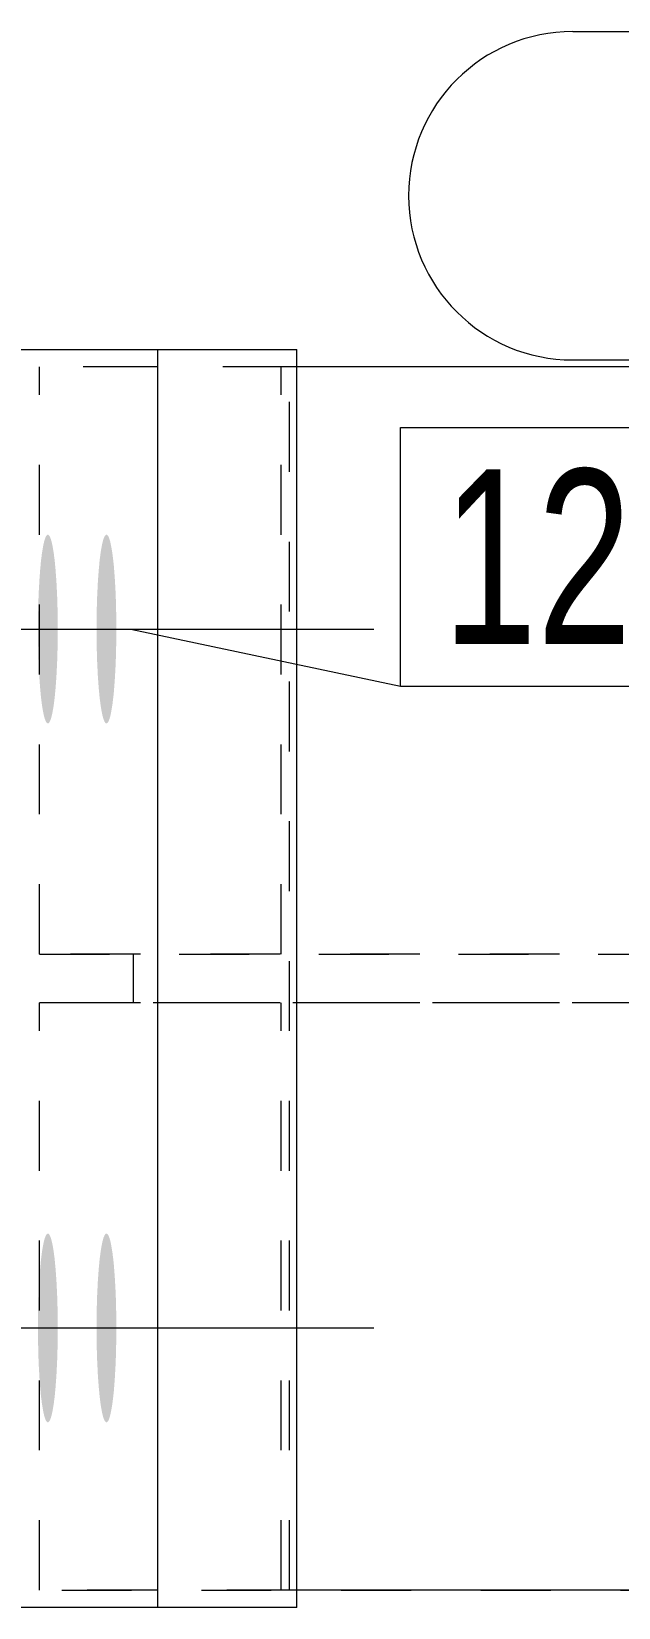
# Model space of a CAD drawing. Header units: millimetres. Extents: x 2 to 825, y 1 to 579.
# Drawn here: x 120.06 to 128.47, y 544.05 to 566.6 of the extents above; entities that cross this region are included whole.
import ezdxf

# ---------------------------------------------------------------- set-up
doc = ezdxf.new("R2010")
doc.units = ezdxf.units.MM
doc.linetypes.add('XKITLINE00', pattern=[0])
doc.linetypes.add('XKITLINE01', pattern=[4, 1, -1, 1, -1])
for name, color, linetype, lineweight in [('Bolt', 3, 'Continuous', 0), ('BoltMark', 7, 'Continuous', 0), ('Part', 2, 'Continuous', 0), ('PartMark', 7, 'Continuous', 0)]:
    doc.layers.add(name, color=color, linetype=linetype, lineweight=lineweight)
doc.styles.add('ARIAL_NARROW', font='ARIALN.TTF')

# ---------------------------------------------------------------- blocks, each defined once
blk = doc.blocks.new('*A75')
at = {"layer": 'Bolt'}
for points in [[(120.436, 558.017), (120.436, 557.984), (120.436, 557.951), (120.435, 557.918), (120.435, 557.885), (120.435, 557.852), (120.434, 557.819), (120.433, 557.787), (120.433, 557.754), (120.432, 557.722), (120.431, 557.69), (120.43, 557.658), (120.429, 557.627), (120.428, 557.595), (120.427, 557.564), (120.425, 557.533), (120.424, 557.503), (120.422, 557.473), (120.421, 557.443), (120.419, 557.414), (120.418, 557.385), (120.416, 557.356), (120.414, 557.328), (120.412, 557.3), (120.41, 557.273), (120.408, 557.246), (120.406, 557.219), (120.404, 557.194), (120.402, 557.168), (120.399, 557.143), (120.397, 557.119), (120.395, 557.095), (120.392, 557.072), (120.39, 557.05), (120.387, 557.028), (120.384, 557.006), (120.382, 556.986), (120.379, 556.966), (120.376, 556.946), (120.373, 556.928), (120.37, 556.909), (120.367, 556.892), (120.364, 556.875), (120.361, 556.859), (120.358, 556.844), (120.355, 556.83), (120.352, 556.816), (120.349, 556.803), (120.345, 556.79), (120.342, 556.779), (120.339, 556.768), (120.336, 556.758), (120.332, 556.749), (120.329, 556.74), (120.325, 556.733), (120.322, 556.726), (120.319, 556.72), (120.315, 556.715), (120.312, 556.71), (120.308, 556.707), (120.305, 556.704), (120.301, 556.702), (120.298, 556.7), (120.294, 556.7), (120.291, 556.7), (120.287, 556.702), (120.284, 556.704), (120.281, 556.707), (120.277, 556.71), (120.274, 556.715), (120.27, 556.72), (120.267, 556.726), (120.263, 556.733), (120.26, 556.74), (120.257, 556.749), (120.253, 556.758), (120.25, 556.768), (120.247, 556.779), (120.243, 556.79), (120.24, 556.803), (120.237, 556.816), (120.234, 556.83), (120.231, 556.844), (120.228, 556.859), (120.225, 556.875), (120.222, 556.892), (120.219, 556.909), (120.216, 556.928), (120.213, 556.946), (120.21, 556.966), (120.207, 556.986), (120.205, 557.006), (120.202, 557.028), (120.199, 557.05), (120.197, 557.072), (120.194, 557.095), (120.192, 557.119), (120.19, 557.143), (120.187, 557.168), (120.185, 557.194), (120.183, 557.219), (120.181, 557.246), (120.179, 557.273), (120.177, 557.3), (120.175, 557.328), (120.173, 557.356), (120.171, 557.385), (120.17, 557.414), (120.168, 557.443), (120.166, 557.473), (120.165, 557.503), (120.164, 557.533), (120.162, 557.564), (120.161, 557.595), (120.16, 557.627), (120.159, 557.658), (120.158, 557.69), (120.157, 557.722), (120.156, 557.754), (120.156, 557.787), (120.155, 557.819), (120.154, 557.852), (120.154, 557.885), (120.154, 557.918), (120.153, 557.951), (120.153, 557.984), (120.153, 558.017), (120.153, 558.05), (120.153, 558.083), (120.153, 558.116), (120.153, 558.149), (120.154, 558.182), (120.154, 558.215), (120.154, 558.248), (120.155, 558.281), (120.156, 558.313), (120.156, 558.346), (120.157, 558.378), (120.158, 558.41), (120.159, 558.442), (120.16, 558.473), (120.161, 558.505), (120.162, 558.536), (120.164, 558.567), (120.165, 558.597), (120.166, 558.627), (120.168, 558.657), (120.17, 558.686), (120.171, 558.715), (120.173, 558.744), (120.175, 558.772), (120.177, 558.8), (120.179, 558.827), (120.181, 558.854), (120.183, 558.881), (120.185, 558.906), (120.187, 558.932), (120.19, 558.957), (120.192, 558.981), (120.194, 559.005), (120.197, 559.028), (120.199, 559.05), (120.202, 559.072), (120.205, 559.094), (120.207, 559.114), (120.21, 559.134), (120.213, 559.154), (120.216, 559.172), (120.219, 559.191), (120.222, 559.208), (120.225, 559.225), (120.228, 559.241), (120.231, 559.256), (120.234, 559.27), (120.237, 559.284), (120.24, 559.297), (120.243, 559.31), (120.247, 559.321), (120.25, 559.332), (120.253, 559.342), (120.257, 559.351), (120.26, 559.36), (120.263, 559.367), (120.267, 559.374), (120.27, 559.38), (120.274, 559.385), (120.277, 559.39), (120.281, 559.393), (120.284, 559.396), (120.287, 559.398), (120.291, 559.4), (120.294, 559.4), (120.298, 559.4), (120.301, 559.398), (120.305, 559.396), (120.308, 559.393), (120.312, 559.39), (120.315, 559.385), (120.319, 559.38), (120.322, 559.374), (120.325, 559.367), (120.329, 559.36), (120.332, 559.351), (120.336, 559.342), (120.339, 559.332), (120.342, 559.321), (120.345, 559.31), (120.349, 559.297), (120.352, 559.284), (120.355, 559.27), (120.358, 559.256), (120.361, 559.241), (120.364, 559.225), (120.367, 559.208), (120.37, 559.191), (120.373, 559.172), (120.376, 559.154), (120.379, 559.134), (120.382, 559.114), (120.384, 559.094), (120.387, 559.072), (120.39, 559.05), (120.392, 559.028), (120.395, 559.005), (120.397, 558.981), (120.399, 558.957), (120.402, 558.932), (120.404, 558.906), (120.406, 558.881), (120.408, 558.854), (120.41, 558.827), (120.412, 558.8), (120.414, 558.772), (120.416, 558.744), (120.418, 558.715), (120.419, 558.686), (120.421, 558.657), (120.422, 558.627), (120.424, 558.597), (120.425, 558.567), (120.427, 558.536), (120.428, 558.505), (120.429, 558.473), (120.43, 558.442), (120.431, 558.41), (120.432, 558.378), (120.433, 558.346), (120.433, 558.313), (120.434, 558.281), (120.435, 558.248), (120.435, 558.215), (120.435, 558.182), (120.436, 558.149), (120.436, 558.116), (120.436, 558.083), (120.436, 558.05)], [(121.275, 558.017), (121.275, 557.984), (121.275, 557.951), (121.275, 557.918), (121.274, 557.885), (121.274, 557.852), (121.273, 557.819), (121.272, 557.787), (121.272, 557.754), (121.271, 557.722), (121.27, 557.69), (121.269, 557.658), (121.268, 557.627), (121.267, 557.595), (121.266, 557.564), (121.264, 557.533), (121.263, 557.503), (121.262, 557.473), (121.26, 557.443), (121.258, 557.414), (121.257, 557.385), (121.255, 557.356), (121.253, 557.328), (121.251, 557.3), (121.249, 557.273), (121.247, 557.246), (121.245, 557.219), (121.243, 557.194), (121.241, 557.168), (121.239, 557.143), (121.236, 557.119), (121.234, 557.095), (121.231, 557.072), (121.229, 557.05), (121.226, 557.028), (121.223, 557.006), (121.221, 556.986), (121.218, 556.966), (121.215, 556.946), (121.212, 556.928), (121.209, 556.909), (121.206, 556.892), (121.203, 556.875), (121.2, 556.859), (121.197, 556.844), (121.194, 556.83), (121.191, 556.816), (121.188, 556.803), (121.185, 556.79), (121.181, 556.779), (121.178, 556.768), (121.175, 556.758), (121.171, 556.749), (121.168, 556.74), (121.165, 556.733), (121.161, 556.726), (121.158, 556.72), (121.154, 556.715), (121.151, 556.71), (121.147, 556.707), (121.144, 556.704), (121.141, 556.702), (121.137, 556.7), (121.134, 556.7), (121.13, 556.7), (121.127, 556.702), (121.123, 556.704), (121.12, 556.707), (121.116, 556.71), (121.113, 556.715), (121.109, 556.72), (121.106, 556.726), (121.103, 556.733), (121.099, 556.74), (121.096, 556.749), (121.092, 556.758), (121.089, 556.768), (121.086, 556.779), (121.083, 556.79), (121.079, 556.803), (121.076, 556.816), (121.073, 556.83), (121.07, 556.844), (121.067, 556.859), (121.064, 556.875), (121.061, 556.892), (121.058, 556.909), (121.055, 556.928), (121.052, 556.946), (121.049, 556.966), (121.046, 556.986), (121.044, 557.006), (121.041, 557.028), (121.038, 557.05), (121.036, 557.072), (121.033, 557.095), (121.031, 557.119), (121.029, 557.143), (121.026, 557.168), (121.024, 557.194), (121.022, 557.219), (121.02, 557.246), (121.018, 557.273), (121.016, 557.3), (121.014, 557.328), (121.012, 557.356), (121.01, 557.385), (121.009, 557.414), (121.007, 557.443), (121.006, 557.473), (121.004, 557.503), (121.003, 557.533), (121.001, 557.564), (121, 557.595), (120.999, 557.627), (120.998, 557.658), (120.997, 557.69), (120.996, 557.722), (120.995, 557.754), (120.995, 557.787), (120.994, 557.819), (120.994, 557.852), (120.993, 557.885), (120.993, 557.918), (120.992, 557.951), (120.992, 557.984), (120.992, 558.017), (120.992, 558.05), (120.992, 558.083), (120.992, 558.116), (120.992, 558.149), (120.993, 558.182), (120.993, 558.215), (120.994, 558.248), (120.994, 558.281), (120.995, 558.313), (120.995, 558.346), (120.996, 558.378), (120.997, 558.41), (120.998, 558.442), (120.999, 558.473), (121, 558.505), (121.001, 558.536), (121.003, 558.567), (121.004, 558.597), (121.006, 558.627), (121.007, 558.657), (121.009, 558.686), (121.01, 558.715), (121.012, 558.744), (121.014, 558.772), (121.016, 558.8), (121.018, 558.827), (121.02, 558.854), (121.022, 558.881), (121.024, 558.906), (121.026, 558.932), (121.029, 558.957), (121.031, 558.981), (121.033, 559.005), (121.036, 559.028), (121.038, 559.05), (121.041, 559.072), (121.044, 559.094), (121.046, 559.114), (121.049, 559.134), (121.052, 559.154), (121.055, 559.172), (121.058, 559.191), (121.061, 559.208), (121.064, 559.225), (121.067, 559.241), (121.07, 559.256), (121.073, 559.27), (121.076, 559.284), (121.079, 559.297), (121.083, 559.31), (121.086, 559.321), (121.089, 559.332), (121.092, 559.342), (121.096, 559.351), (121.099, 559.36), (121.103, 559.367), (121.106, 559.374), (121.109, 559.38), (121.113, 559.385), (121.116, 559.39), (121.12, 559.393), (121.123, 559.396), (121.127, 559.398), (121.13, 559.4), (121.134, 559.4), (121.137, 559.4), (121.141, 559.398), (121.144, 559.396), (121.147, 559.393), (121.151, 559.39), (121.154, 559.385), (121.158, 559.38), (121.161, 559.374), (121.165, 559.367), (121.168, 559.36), (121.171, 559.351), (121.175, 559.342), (121.178, 559.332), (121.181, 559.321), (121.185, 559.31), (121.188, 559.297), (121.191, 559.284), (121.194, 559.27), (121.197, 559.256), (121.2, 559.241), (121.203, 559.225), (121.206, 559.208), (121.209, 559.191), (121.212, 559.172), (121.215, 559.154), (121.218, 559.134), (121.221, 559.114), (121.223, 559.094), (121.226, 559.072), (121.229, 559.05), (121.231, 559.028), (121.234, 559.005), (121.236, 558.981), (121.239, 558.957), (121.241, 558.932), (121.243, 558.906), (121.245, 558.881), (121.247, 558.854), (121.249, 558.827), (121.251, 558.8), (121.253, 558.772), (121.255, 558.744), (121.257, 558.715), (121.258, 558.686), (121.26, 558.657), (121.262, 558.627), (121.263, 558.597), (121.264, 558.567), (121.266, 558.536), (121.267, 558.505), (121.268, 558.473), (121.269, 558.442), (121.27, 558.41), (121.271, 558.378), (121.272, 558.346), (121.272, 558.313), (121.273, 558.281), (121.274, 558.248), (121.274, 558.215), (121.275, 558.182), (121.275, 558.149), (121.275, 558.116), (121.275, 558.083), (121.275, 558.05)], [(120.436, 548.017), (120.436, 547.984), (120.436, 547.951), (120.435, 547.918), (120.435, 547.885), (120.435, 547.852), (120.434, 547.819), (120.433, 547.787), (120.433, 547.754), (120.432, 547.722), (120.431, 547.69), (120.43, 547.658), (120.429, 547.627), (120.428, 547.595), (120.427, 547.564), (120.425, 547.533), (120.424, 547.503), (120.422, 547.473), (120.421, 547.443), (120.419, 547.414), (120.418, 547.385), (120.416, 547.356), (120.414, 547.328), (120.412, 547.3), (120.41, 547.273), (120.408, 547.246), (120.406, 547.219), (120.404, 547.194), (120.402, 547.168), (120.399, 547.143), (120.397, 547.119), (120.395, 547.095), (120.392, 547.072), (120.39, 547.05), (120.387, 547.028), (120.384, 547.006), (120.382, 546.986), (120.379, 546.966), (120.376, 546.946), (120.373, 546.928), (120.37, 546.909), (120.367, 546.892), (120.364, 546.875), (120.361, 546.859), (120.358, 546.844), (120.355, 546.83), (120.352, 546.816), (120.349, 546.803), (120.345, 546.79), (120.342, 546.779), (120.339, 546.768), (120.336, 546.758), (120.332, 546.749), (120.329, 546.74), (120.325, 546.733), (120.322, 546.726), (120.319, 546.72), (120.315, 546.715), (120.312, 546.71), (120.308, 546.707), (120.305, 546.704), (120.301, 546.702), (120.298, 546.7), (120.294, 546.7), (120.291, 546.7), (120.287, 546.702), (120.284, 546.704), (120.281, 546.707), (120.277, 546.71), (120.274, 546.715), (120.27, 546.72), (120.267, 546.726), (120.263, 546.733), (120.26, 546.74), (120.257, 546.749), (120.253, 546.758), (120.25, 546.768), (120.247, 546.779), (120.243, 546.79), (120.24, 546.803), (120.237, 546.816), (120.234, 546.83), (120.231, 546.844), (120.228, 546.859), (120.225, 546.875), (120.222, 546.892), (120.219, 546.909), (120.216, 546.928), (120.213, 546.946), (120.21, 546.966), (120.207, 546.986), (120.205, 547.006), (120.202, 547.028), (120.199, 547.05), (120.197, 547.072), (120.194, 547.095), (120.192, 547.119), (120.19, 547.143), (120.187, 547.168), (120.185, 547.194), (120.183, 547.219), (120.181, 547.246), (120.179, 547.273), (120.177, 547.3), (120.175, 547.328), (120.173, 547.356), (120.171, 547.385), (120.17, 547.414), (120.168, 547.443), (120.166, 547.473), (120.165, 547.503), (120.164, 547.533), (120.162, 547.564), (120.161, 547.595), (120.16, 547.627), (120.159, 547.658), (120.158, 547.69), (120.157, 547.722), (120.156, 547.754), (120.156, 547.787), (120.155, 547.819), (120.154, 547.852), (120.154, 547.885), (120.154, 547.918), (120.153, 547.951), (120.153, 547.984), (120.153, 548.017), (120.153, 548.05), (120.153, 548.083), (120.153, 548.116), (120.153, 548.149), (120.154, 548.182), (120.154, 548.215), (120.154, 548.248), (120.155, 548.281), (120.156, 548.313), (120.156, 548.346), (120.157, 548.378), (120.158, 548.41), (120.159, 548.442), (120.16, 548.473), (120.161, 548.505), (120.162, 548.536), (120.164, 548.567), (120.165, 548.597), (120.166, 548.627), (120.168, 548.657), (120.17, 548.686), (120.171, 548.715), (120.173, 548.744), (120.175, 548.772), (120.177, 548.8), (120.179, 548.827), (120.181, 548.854), (120.183, 548.881), (120.185, 548.906), (120.187, 548.932), (120.19, 548.957), (120.192, 548.981), (120.194, 549.005), (120.197, 549.028), (120.199, 549.05), (120.202, 549.072), (120.205, 549.094), (120.207, 549.114), (120.21, 549.134), (120.213, 549.154), (120.216, 549.172), (120.219, 549.191), (120.222, 549.208), (120.225, 549.225), (120.228, 549.241), (120.231, 549.256), (120.234, 549.27), (120.237, 549.284), (120.24, 549.297), (120.243, 549.31), (120.247, 549.321), (120.25, 549.332), (120.253, 549.342), (120.257, 549.351), (120.26, 549.36), (120.263, 549.367), (120.267, 549.374), (120.27, 549.38), (120.274, 549.385), (120.277, 549.39), (120.281, 549.393), (120.284, 549.396), (120.287, 549.398), (120.291, 549.4), (120.294, 549.4), (120.298, 549.4), (120.301, 549.398), (120.305, 549.396), (120.308, 549.393), (120.312, 549.39), (120.315, 549.385), (120.319, 549.38), (120.322, 549.374), (120.325, 549.367), (120.329, 549.36), (120.332, 549.351), (120.336, 549.342), (120.339, 549.332), (120.342, 549.321), (120.345, 549.31), (120.349, 549.297), (120.352, 549.284), (120.355, 549.27), (120.358, 549.256), (120.361, 549.241), (120.364, 549.225), (120.367, 549.208), (120.37, 549.191), (120.373, 549.172), (120.376, 549.154), (120.379, 549.134), (120.382, 549.114), (120.384, 549.094), (120.387, 549.072), (120.39, 549.05), (120.392, 549.028), (120.395, 549.005), (120.397, 548.981), (120.399, 548.957), (120.402, 548.932), (120.404, 548.906), (120.406, 548.881), (120.408, 548.854), (120.41, 548.827), (120.412, 548.8), (120.414, 548.772), (120.416, 548.744), (120.418, 548.715), (120.419, 548.686), (120.421, 548.657), (120.422, 548.627), (120.424, 548.597), (120.425, 548.567), (120.427, 548.536), (120.428, 548.505), (120.429, 548.473), (120.43, 548.442), (120.431, 548.41), (120.432, 548.378), (120.433, 548.346), (120.433, 548.313), (120.434, 548.281), (120.435, 548.248), (120.435, 548.215), (120.435, 548.182), (120.436, 548.149), (120.436, 548.116), (120.436, 548.083), (120.436, 548.05)], [(121.275, 548.017), (121.275, 547.984), (121.275, 547.951), (121.275, 547.918), (121.274, 547.885), (121.274, 547.852), (121.273, 547.819), (121.272, 547.787), (121.272, 547.754), (121.271, 547.722), (121.27, 547.69), (121.269, 547.658), (121.268, 547.627), (121.267, 547.595), (121.266, 547.564), (121.264, 547.533), (121.263, 547.503), (121.262, 547.473), (121.26, 547.443), (121.258, 547.414), (121.257, 547.385), (121.255, 547.356), (121.253, 547.328), (121.251, 547.3), (121.249, 547.273), (121.247, 547.246), (121.245, 547.219), (121.243, 547.194), (121.241, 547.168), (121.239, 547.143), (121.236, 547.119), (121.234, 547.095), (121.231, 547.072), (121.229, 547.05), (121.226, 547.028), (121.223, 547.006), (121.221, 546.986), (121.218, 546.966), (121.215, 546.946), (121.212, 546.928), (121.209, 546.909), (121.206, 546.892), (121.203, 546.875), (121.2, 546.859), (121.197, 546.844), (121.194, 546.83), (121.191, 546.816), (121.188, 546.803), (121.185, 546.79), (121.181, 546.779), (121.178, 546.768), (121.175, 546.758), (121.171, 546.749), (121.168, 546.74), (121.165, 546.733), (121.161, 546.726), (121.158, 546.72), (121.154, 546.715), (121.151, 546.71), (121.147, 546.707), (121.144, 546.704), (121.141, 546.702), (121.137, 546.7), (121.134, 546.7), (121.13, 546.7), (121.127, 546.702), (121.123, 546.704), (121.12, 546.707), (121.116, 546.71), (121.113, 546.715), (121.109, 546.72), (121.106, 546.726), (121.103, 546.733), (121.099, 546.74), (121.096, 546.749), (121.092, 546.758), (121.089, 546.768), (121.086, 546.779), (121.083, 546.79), (121.079, 546.803), (121.076, 546.816), (121.073, 546.83), (121.07, 546.844), (121.067, 546.859), (121.064, 546.875), (121.061, 546.892), (121.058, 546.909), (121.055, 546.928), (121.052, 546.946), (121.049, 546.966), (121.046, 546.986), (121.044, 547.006), (121.041, 547.028), (121.038, 547.05), (121.036, 547.072), (121.033, 547.095), (121.031, 547.119), (121.029, 547.143), (121.026, 547.168), (121.024, 547.194), (121.022, 547.219), (121.02, 547.246), (121.018, 547.273), (121.016, 547.3), (121.014, 547.328), (121.012, 547.356), (121.01, 547.385), (121.009, 547.414), (121.007, 547.443), (121.006, 547.473), (121.004, 547.503), (121.003, 547.533), (121.001, 547.564), (121, 547.595), (120.999, 547.627), (120.998, 547.658), (120.997, 547.69), (120.996, 547.722), (120.995, 547.754), (120.995, 547.787), (120.994, 547.819), (120.994, 547.852), (120.993, 547.885), (120.993, 547.918), (120.992, 547.951), (120.992, 547.984), (120.992, 548.017), (120.992, 548.05), (120.992, 548.083), (120.992, 548.116), (120.992, 548.149), (120.993, 548.182), (120.993, 548.215), (120.994, 548.248), (120.994, 548.281), (120.995, 548.313), (120.995, 548.346), (120.996, 548.378), (120.997, 548.41), (120.998, 548.442), (120.999, 548.473), (121, 548.505), (121.001, 548.536), (121.003, 548.567), (121.004, 548.597), (121.006, 548.627), (121.007, 548.657), (121.009, 548.686), (121.01, 548.715), (121.012, 548.744), (121.014, 548.772), (121.016, 548.8), (121.018, 548.827), (121.02, 548.854), (121.022, 548.881), (121.024, 548.906), (121.026, 548.932), (121.029, 548.957), (121.031, 548.981), (121.033, 549.005), (121.036, 549.028), (121.038, 549.05), (121.041, 549.072), (121.044, 549.094), (121.046, 549.114), (121.049, 549.134), (121.052, 549.154), (121.055, 549.172), (121.058, 549.191), (121.061, 549.208), (121.064, 549.225), (121.067, 549.241), (121.07, 549.256), (121.073, 549.27), (121.076, 549.284), (121.079, 549.297), (121.083, 549.31), (121.086, 549.321), (121.089, 549.332), (121.092, 549.342), (121.096, 549.351), (121.099, 549.36), (121.103, 549.367), (121.106, 549.374), (121.109, 549.38), (121.113, 549.385), (121.116, 549.39), (121.12, 549.393), (121.123, 549.396), (121.127, 549.398), (121.13, 549.4), (121.134, 549.4), (121.137, 549.4), (121.141, 549.398), (121.144, 549.396), (121.147, 549.393), (121.151, 549.39), (121.154, 549.385), (121.158, 549.38), (121.161, 549.374), (121.165, 549.367), (121.168, 549.36), (121.171, 549.351), (121.175, 549.342), (121.178, 549.332), (121.181, 549.321), (121.185, 549.31), (121.188, 549.297), (121.191, 549.284), (121.194, 549.27), (121.197, 549.256), (121.2, 549.241), (121.203, 549.225), (121.206, 549.208), (121.209, 549.191), (121.212, 549.172), (121.215, 549.154), (121.218, 549.134), (121.221, 549.114), (121.223, 549.094), (121.226, 549.072), (121.229, 549.05), (121.231, 549.028), (121.234, 549.005), (121.236, 548.981), (121.239, 548.957), (121.241, 548.932), (121.243, 548.906), (121.245, 548.881), (121.247, 548.854), (121.249, 548.827), (121.251, 548.8), (121.253, 548.772), (121.255, 548.744), (121.257, 548.715), (121.258, 548.686), (121.26, 548.657), (121.262, 548.627), (121.263, 548.597), (121.264, 548.567), (121.266, 548.536), (121.267, 548.505), (121.268, 548.473), (121.269, 548.442), (121.27, 548.41), (121.271, 548.378), (121.272, 548.346), (121.272, 548.313), (121.273, 548.281), (121.274, 548.248), (121.274, 548.215), (121.275, 548.182), (121.275, 548.149), (121.275, 548.116), (121.275, 548.083), (121.275, 548.05)]]:
    blk.add_hatch(color=3, dxfattribs=at).paths.add_polyline_path(points, flags=17)
at = {"layer": 'Bolt', "color": 3, "linetype": 'XKITLINE00', "lineweight": 0}
for p, q in [((113.805, 558.05), (120.767, 558.05)), ((116.323, 558.05), (123.284, 558.05)), ((117.162, 558.05), (124.123, 558.05)), ((118.001, 558.05), (124.962, 558.05)), ((113.805, 548.05), (120.767, 548.05)), ((116.323, 548.05), (123.284, 548.05)), ((117.162, 548.05), (124.123, 548.05)), ((118.001, 548.05), (124.962, 548.05))]:
    blk.add_line(p, q, dxfattribs=at)
blk = doc.blocks.new('*A78')
at = {"layer": 'Part', "color": 7, "linetype": 'XKITLINE01', "lineweight": 0}
for p, q in [((123.857, 561.8), (120.06, 561.8)), ((120.176, 553.4), (120.176, 561.8)), ((123.636, 553.4), (123.636, 561.8)), ((123.752, 544.3), (123.752, 561.8)), ((120.176, 553.4), (328.801, 553.4)), ((328.801, 552.7), (120.176, 552.7)), ((120.176, 544.3), (120.176, 552.7)), ((123.636, 544.3), (123.636, 552.7)), ((123.857, 544.3), (120.06, 544.3))]:
    blk.add_line(p, q, dxfattribs=at)
at = {"layer": 'Part', "color": 2, "linetype": 'XKITLINE00', "lineweight": 0}
for p, q in [((328.801, 561.8), (123.857, 561.8)), ((328.801, 544.3), (123.857, 544.3))]:
    blk.add_line(p, q, dxfattribs=at)
blk = doc.blocks.new('*A107')
at = {"layer": 'Part', "color": 2, "linetype": 'XKITLINE00', "lineweight": 0}
for p, q in [((114.315, 562.05), (123.857, 562.05)), ((121.868, 544.05), (121.868, 562.05)), ((123.857, 544.05), (123.857, 562.05)), ((123.857, 544.05), (114.315, 544.05))]:
    blk.add_line(p, q, dxfattribs=at)
blk = doc.blocks.new('*A110')
at = {"layer": 'Part', "color": 7, "linetype": 'XKITLINE01', "lineweight": 0}
for p, q in [((313.801, 561.8), (116.494, 561.8)), ((313.621, 553.4), (116.614, 553.4)), ((121.52, 552.7), (121.52, 553.4)), ((313.621, 552.7), (116.614, 552.7)), ((116.494, 544.3), (313.801, 544.3))]:
    blk.add_line(p, q, dxfattribs=at)
blk = doc.blocks.new('*A254')
at = {"layer": 'BoltMark', "color": 7, "linetype": 'XKITLINE00', "lineweight": 0}
for p, q in [((125.346, 560.935), (137.162, 560.935)), ((125.346, 557.235), (125.346, 560.935)), ((121.482, 558.05), (125.346, 557.235)), ((125.346, 557.235), (137.162, 557.235))]:
    blk.add_line(p, q, dxfattribs=at)
at = {"layer": 'BoltMark', "color": 3, "style": 'ARIAL_NARROW', "width": 0.85}
blk.add_text('12', height=2.5, dxfattribs=at).set_placement((125.946, 557.835))
blk = doc.blocks.new('*A261')
at = {"layer": 'PartMark', "color": 7, "linetype": 'XKITLINE00', "lineweight": 0}
for p, q in [((127.81, 566.6), (151.459, 566.6)), ((127.81, 561.9), (151.459, 561.9))]:
    blk.add_line(p, q, dxfattribs=at)
blk.add_arc((127.81, 564.25), 2.35, 90, 270, dxfattribs=at)

msp = doc.modelspace()

# ---------------------------------------------------------------- block references
at = {"lineweight": 0}
for name in ['*A261', '*A107', '*A110', '*A254', '*A75']:
    msp.add_blockref(name, (0, 0), dxfattribs=at)
at = {"layer": 'Part', "lineweight": 0}
msp.add_blockref('*A78', (0, 0), dxfattribs=at)

doc.saveas('drawing.dxf')
